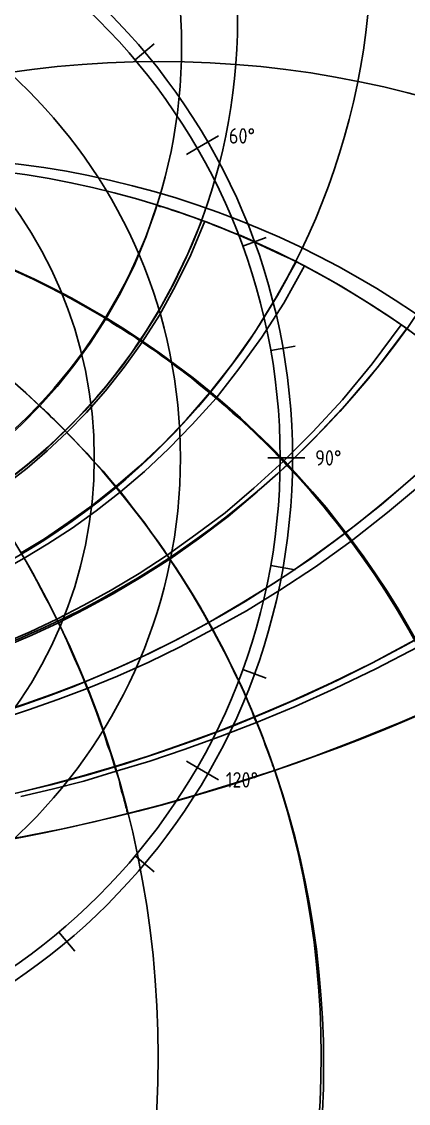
# Model space of a CAD drawing. Header units: millimetres. Extents: x -2402 to 642, y -289 to 1259.
# Drawn here: x -1895.7 to -1864.5, y -52.1 to 35.2 of the extents above; entities that cross this region are included whole.
import ezdxf

# ---------------------------------------------------------------- set-up
doc = ezdxf.new("R2010")
doc.units = ezdxf.units.MM
doc.layers.get('0').update_dxf_attribs({"color": 1})
doc.layers.add('DRAW', color=141, linetype='Continuous')
doc.layers.add('TEXT', color=2, linetype='Continuous')
doc.styles.get("Standard").update_dxf_attribs({"font": 'archs.shx'})

msp = doc.modelspace()

# ---------------------------------------------------------------- linework, layer by layer
for p, q in [((-1886.535, 32.139), (-1885.003, 33.425)), ((-1881.536, 25), (-1879.804, 26)), ((-1881.536, 25), (-1882.402, 24.5)), ((-1877.853, 17.101), (-1875.973, 17.785)), ((-1875.597, 8.682), (-1873.627, 9.03)), ((-1874.837, 0), (-1875.837, 0)), ((-1874.837, 0), (-1872.837, 0)), ((-1875.597, -8.682), (-1873.627, -9.03)), ((-1877.853, -17.101), (-1875.973, -17.785)), ((-1881.536, -25), (-1882.402, -24.5)), ((-1881.536, -25), (-1879.804, -26)), ((-1886.535, -32.139), (-1885.003, -33.425)), ((-1892.698, -38.302), (-1891.412, -39.834))]:
    msp.add_line(p, q)
for radius in [51, 41.955, 35.01]:
    msp.add_circle((-1924.837, 0), radius)
at = {"color": 1}
msp.add_circle((-1924.837, 0), 50, dxfattribs=at)
at = {"layer": 'DRAW', "color": 62}
for points in [[(-1884.784, 20.409), (-1885.648, 17.875)], [(-1884.784, 20.409), (-1884.72, 20.384)], [(-1884.72, 20.384), (-1884.657, 20.36)], [(-1884.657, 20.36), (-1884.53, 20.311)], [(-1884.53, 20.311), (-1884.362, 20.282)], [(-1884.362, 20.282), (-1884.13, 20.228)], [(-1884.13, 20.228), (-1883.876, 20.127)], [(-1883.876, 20.127), (-1883.557, 19.999)], [(-1883.557, 19.999), (-1883.196, 19.89)], [(-1883.196, 19.89), (-1882.769, 19.752)], [(-1882.769, 19.752), (-1882.342, 19.61)], [(-1882.342, 19.61), (-1881.849, 19.438)], [(-1881.849, 19.438), (-1881.288, 19.233)], [(-1881.288, 19.233), (-1880.725, 19.023)], [(-1881.158, 19.176), (-1882.276, 16.476)], [(-1880.92, 19.11), (-1882.05, 16.405)], [(-1880.725, 19.023), (-1880.096, 18.778)], [(-1880.096, 18.778), (-1879.464, 18.526)], [(-1879.464, 18.526), (-1878.763, 18.235)], [(-1885.648, 17.875), (-1886.613, 15.51)], [(-1878.763, 18.235), (-1878.011, 17.953)], [(-1878.011, 17.953), (-1877.236, 17.612)], [(-1877.236, 17.612), (-1876.437, 17.209)], [(-1876.437, 17.209), (-1875.586, 16.809)], [(-1875.586, 16.809), (-1874.728, 16.398)], [(-1882.276, 16.476), (-1883.484, 13.968)], [(-1882.05, 16.405), (-1883.27, 13.894)], [(-1873.542, 15.837), (-1875.213, 12.868)], [(-1874.728, 16.398), (-1873.814, 15.988)], [(-1873.814, 15.988), (-1872.875, 15.51)], [(-1886.613, 15.51), (-1887.709, 13.289)], [(-1872.875, 15.51), (-1874.531, 12.492)], [(-1872.875, 15.51), (-1871.913, 14.959)], [(-1871.913, 14.959), (-1870.958, 14.448)], [(-1870.958, 14.448), (-1869.926, 13.876)], [(-1887.709, 13.289), (-1888.886, 11.224)], [(-1883.484, 13.968), (-1884.77, 11.641)], [(-1883.27, 13.894), (-1884.557, 11.521)], [(-1869.926, 13.876), (-1868.871, 13.227)], [(-1868.871, 13.227), (-1867.877, 12.601)], [(-1875.213, 12.868), (-1876.889, 10.145)], [(-1874.531, 12.492), (-1876.305, 9.752)], [(-1867.877, 12.601), (-1866.804, 11.907)], [(-1884.77, 11.641), (-1886.119, 9.446)], [(-1884.557, 11.521), (-1885.967, 9.356)], [(-1866.804, 11.907), (-1865.72, 11.191)], [(-1888.886, 11.224), (-1890.165, 9.259)], [(-1888.886, 11.224), (-1888.874, 11.186)], [(-1888.874, 11.186), (-1888.823, 11.161)], [(-1888.823, 11.161), (-1888.722, 11.109)], [(-1888.722, 11.109), (-1888.57, 11.031)], [(-1888.57, 11.031), (-1888.406, 10.915)], [(-1888.406, 10.915), (-1888.193, 10.771)], [(-1888.193, 10.771), (-1887.979, 10.625)], [(-1887.979, 10.625), (-1887.676, 10.462)], [(-1865.066, 10.749), (-1867.416, 7.587)], [(-1865.72, 11.191), (-1864.627, 10.45)], [(-1887.676, 10.462), (-1887.362, 10.258)], [(-1887.362, 10.258), (-1887.049, 10.049)], [(-1887.049, 10.049), (-1886.644, 9.819)], [(-1886.644, 9.819), (-1886.271, 9.535)], [(-1876.889, 10.145), (-1878.7, 7.574)], [(-1876.305, 9.752), (-1878.16, 7.178)], [(-1864.627, 10.45), (-1867.017, 7.285)], [(-1864.627, 10.45), (-1863.587, 9.674)], [(-1890.165, 9.259), (-1891.478, 7.452)], [(-1886.119, 9.446), (-1887.577, 7.408)], [(-1885.967, 9.356), (-1887.433, 7.318)], [(-1886.271, 9.535), (-1885.807, 9.224)], [(-1885.807, 9.224), (-1885.343, 8.907)], [(-1885.343, 8.907), (-1884.84, 8.591)], [(-1884.84, 8.591), (-1884.319, 8.185)], [(-1884.319, 8.185), (-1883.765, 7.819)], [(-1891.478, 7.452), (-1892.813, 5.759)], [(-1887.577, 7.408), (-1889.057, 5.54)], [(-1887.433, 7.318), (-1888.915, 5.413)], [(-1883.765, 7.819), (-1883.195, 7.358)], [(-1883.195, 7.358), (-1882.592, 6.935)], [(-1878.7, 7.574), (-1880.513, 5.267)], [(-1878.16, 7.178), (-1880.006, 4.824)], [(-1867.416, 7.587), (-1869.815, 4.694)], [(-1867.017, 7.285), (-1869.454, 4.389)], [(-1882.592, 6.935), (-1881.982, 6.458)], [(-1881.982, 6.458), (-1881.367, 5.923)], [(-1892.813, 5.759), (-1894.214, 4.204)], [(-1889.057, 5.54), (-1890.589, 3.79)], [(-1888.915, 5.413), (-1890.456, 3.665)], [(-1880.513, 5.267), (-1882.403, 3.106)], [(-1881.367, 5.923), (-1880.714, 5.424)], [(-1880.714, 5.424), (-1880.006, 4.824)], [(-1880.006, 4.824), (-1881.937, 2.708)], [(-1880.006, 4.824), (-1879.35, 4.249)], [(-1869.815, 4.694), (-1872.207, 2.106)], [(-1869.454, 4.389), (-1871.879, 1.801)], [(-1894.214, 4.204), (-1895.673, 2.724)], [(-1894.214, 4.204), (-1894.21, 4.173)], [(-1894.21, 4.173), (-1894.163, 4.116)], [(-1894.163, 4.116), (-1894.079, 4.064)], [(-1894.079, 4.064), (-1893.986, 3.95)], [(-1893.986, 3.95), (-1893.855, 3.84)], [(-1893.855, 3.84), (-1893.683, 3.702)], [(-1893.683, 3.702), (-1893.507, 3.531)], [(-1893.507, 3.531), (-1893.328, 3.327)], [(-1890.589, 3.79), (-1892.178, 2.193)], [(-1890.456, 3.665), (-1892.052, 2.037)], [(-1879.35, 4.249), (-1878.645, 3.614)], [(-1878.645, 3.614), (-1877.896, 3.01)], [(-1895.673, 2.724), (-1897.121, 1.388)], [(-1893.328, 3.327), (-1893.072, 3.096)], [(-1893.072, 3.096), (-1892.816, 2.861)], [(-1892.816, 2.861), (-1892.557, 2.558)], [(-1882.403, 3.106), (-1884.283, 1.136)], [(-1881.937, 2.708), (-1883.849, 0.738)], [(-1877.896, 3.01), (-1877.192, 2.338)], [(-1892.178, 2.193), (-1893.742, 0.684)], [(-1892.052, 2.037), (-1893.623, 0.562)], [(-1892.557, 2.558), (-1892.26, 2.253)], [(-1892.26, 2.253), (-1891.929, 1.945)], [(-1891.929, 1.945), (-1891.597, 1.597)], [(-1877.192, 2.338), (-1876.489, 1.644)], [(-1872.207, 2.106), (-1874.588, -0.302)], [(-1871.879, 1.801), (-1874.288, -0.607)], [(-1891.597, 1.597), (-1891.227, 1.211)], [(-1891.227, 1.211), (-1890.822, 0.783)], [(-1884.283, 1.136), (-1886.196, -0.657)], [(-1876.489, 1.644), (-1875.738, 0.933)], [(-1875.738, 0.933), (-1874.988, 0.15)], [(-1893.742, 0.684), (-1895.362, -0.678)], [(-1893.623, 0.562), (-1895.25, -0.829)], [(-1890.822, 0.783), (-1890.421, 0.378)], [(-1890.421, 0.378), (-1890.024, -0.105)], [(-1883.849, 0.738), (-1885.792, -1.093)], [(-1874.988, 0.15), (-1874.288, -0.607)], [(-1895.362, -0.678), (-1897.001, -1.953)], [(-1895.25, -0.829), (-1896.896, -2.101)], [(-1890.024, -0.105), (-1889.592, -0.564)], [(-1889.592, -0.564), (-1889.126, -1.072)], [(-1886.196, -0.657), (-1888.099, -2.319)], [(-1874.588, -0.302), (-1876.958, -2.445)], [(-1874.288, -0.607), (-1876.685, -2.749)], [(-1874.288, -0.607), (-1873.539, -1.385)], [(-1889.126, -1.072), (-1888.667, -1.629)], [(-1888.667, -1.629), (-1888.211, -2.164)], [(-1885.792, -1.093), (-1887.723, -2.754)], [(-1873.539, -1.385), (-1872.789, -2.188)], [(-1863.74, -1.222), (-1866.684, -3.788)], [(-1888.099, -2.319), (-1889.999, -3.855)], [(-1888.211, -2.164), (-1887.723, -2.754)], [(-1876.958, -2.445), (-1879.276, -4.44)], [(-1872.789, -2.188), (-1872.093, -3.012)], [(-1863.115, -1.852), (-1866.186, -4.411)], [(-1887.723, -2.754), (-1889.689, -4.285)], [(-1887.723, -2.754), (-1887.242, -3.359)], [(-1887.242, -3.359), (-1886.768, -3.981)], [(-1876.685, -2.749), (-1879.027, -4.744)], [(-1872.093, -3.012), (-1871.398, -3.858)], [(-1889.999, -3.855), (-1891.933, -5.231)], [(-1889.689, -4.285), (-1891.606, -5.664)], [(-1886.768, -3.981), (-1886.259, -4.623)], [(-1871.398, -3.858), (-1870.706, -4.727)], [(-1866.684, -3.788), (-1869.617, -6.111)], [(-1891.933, -5.231), (-1893.833, -6.527)], [(-1886.259, -4.623), (-1885.758, -5.284)], [(-1879.276, -4.44), (-1881.631, -6.198)], [(-1879.027, -4.744), (-1881.411, -6.544)], [(-1870.706, -4.727), (-1870.01, -5.566)], [(-1866.186, -4.411), (-1869.12, -6.735)], [(-1891.606, -5.664), (-1893.568, -6.951)], [(-1885.758, -5.284), (-1885.268, -6.003)], [(-1885.268, -6.003), (-1884.74, -6.708)], [(-1869.617, -6.111), (-1872.428, -8.169)], [(-1870.01, -5.566), (-1869.313, -6.428)], [(-1893.833, -6.527), (-1895.733, -7.675)], [(-1893.568, -6.951), (-1895.487, -8.099)], [(-1884.74, -6.708), (-1884.217, -7.433)], [(-1881.631, -6.198), (-1883.95, -7.869)], [(-1881.411, -6.544), (-1883.746, -8.17)], [(-1869.12, -6.735), (-1871.985, -8.787)], [(-1869.313, -6.428), (-1868.674, -7.306)], [(-1895.813, -7.526), (-1895.487, -8.099)], [(-1884.217, -7.433), (-1883.746, -8.17)], [(-1868.674, -7.306), (-1868.036, -8.206)], [(-1895.487, -8.099), (-1897.386, -9.175)], [(-1895.487, -8.099), (-1895.135, -8.697)], [(-1895.135, -8.697), (-1894.796, -9.31)], [(-1883.95, -7.869), (-1886.222, -9.336)], [(-1883.746, -8.17), (-1886.036, -9.635)], [(-1883.746, -8.17), (-1883.229, -8.893)], [(-1872.428, -8.169), (-1875.245, -10.07)], [(-1868.036, -8.206), (-1867.45, -9.064)], [(-1894.796, -9.31), (-1894.467, -9.938)], [(-1886.222, -9.336), (-1888.468, -10.69)], [(-1883.229, -8.893), (-1882.728, -9.678)], [(-1871.985, -8.787), (-1874.853, -10.683)], [(-1867.45, -9.064), (-1866.866, -9.94)], [(-1894.467, -9.938), (-1894.114, -10.595)], [(-1886.036, -9.635), (-1888.301, -10.988)], [(-1882.728, -9.678), (-1882.269, -10.431)], [(-1882.269, -10.431), (-1881.773, -11.214)], [(-1875.245, -10.07), (-1877.958, -11.744)], [(-1866.866, -9.94), (-1866.334, -10.767)], [(-1894.114, -10.595), (-1893.773, -11.268)], [(-1893.773, -11.268), (-1893.396, -11.939)], [(-1888.468, -10.69), (-1890.684, -11.899)], [(-1888.301, -10.988), (-1890.533, -12.197)], [(-1881.773, -11.214), (-1881.284, -12.018)], [(-1874.853, -10.683), (-1877.564, -12.362)], [(-1866.334, -10.767), (-1865.802, -11.612)], [(-1893.396, -11.939), (-1893.069, -12.613)], [(-1890.684, -11.899), (-1892.85, -13.02)], [(-1890.533, -12.197), (-1892.715, -13.319)], [(-1881.284, -12.018), (-1880.846, -12.831)], [(-1877.958, -11.744), (-1880.6, -13.304)], [(-1865.802, -11.612), (-1865.274, -12.475)], [(-1892.85, -13.02), (-1895.012, -14.044)], [(-1893.069, -12.613), (-1892.715, -13.319)], [(-1880.846, -12.831), (-1880.403, -13.617)], [(-1877.564, -12.362), (-1880.282, -13.859)], [(-1865.274, -12.475), (-1864.796, -13.282)], [(-1892.715, -13.319), (-1894.878, -14.31)], [(-1892.715, -13.319), (-1892.375, -14.042)], [(-1880.6, -13.304), (-1883.158, -14.67)], [(-1880.282, -13.859), (-1882.893, -15.266)], [(-1880.403, -13.617), (-1879.966, -14.422)], [(-1864.796, -13.282), (-1864.369, -14.029)], [(-1895.012, -14.044), (-1897.126, -14.958)], [(-1894.878, -14.31), (-1897.009, -15.226)], [(-1892.375, -14.042), (-1892.032, -14.747)], [(-1892.032, -14.747), (-1891.737, -15.452)], [(-1883.158, -14.67), (-1885.71, -15.926)], [(-1879.966, -14.422), (-1879.566, -15.184)], [(-1863.992, -14.711), (-1867.383, -16.563)], [(-1891.737, -15.452), (-1891.418, -16.191)], [(-1882.893, -15.266), (-1885.425, -16.491)], [(-1879.566, -15.184), (-1879.171, -15.964)], [(-1863.715, -15.245), (-1867.13, -17.027)], [(-1891.418, -16.191), (-1891.092, -16.91)], [(-1885.71, -15.926), (-1888.172, -17.067)], [(-1885.425, -16.491), (-1887.96, -17.614)], [(-1879.171, -15.964), (-1878.783, -16.762)], [(-1867.383, -16.563), (-1870.702, -18.157)], [(-1891.092, -16.91), (-1890.778, -17.645)], [(-1888.172, -17.067), (-1890.591, -18.087)], [(-1878.783, -16.762), (-1878.429, -17.51)], [(-1867.13, -17.027), (-1870.431, -18.633)], [(-1890.591, -18.087), (-1892.974, -18.992)], [(-1890.778, -17.645), (-1890.474, -18.397)], [(-1887.96, -17.614), (-1890.412, -18.632)], [(-1878.429, -17.51), (-1878.062, -18.223)], [(-1878.062, -18.223), (-1877.745, -18.932)], [(-1870.702, -18.157), (-1873.866, -19.606)], [(-1892.974, -18.992), (-1895.322, -19.847)], [(-1890.412, -18.632), (-1892.772, -19.521)], [(-1890.474, -18.397), (-1890.197, -19.108)], [(-1890.197, -19.108), (-1889.93, -19.833)], [(-1877.745, -18.932), (-1877.433, -19.655)], [(-1870.431, -18.633), (-1873.634, -20.075)], [(-1895.322, -19.847), (-1897.601, -20.588)], [(-1892.772, -19.521), (-1895.128, -20.344)], [(-1889.93, -19.833), (-1889.65, -20.533)], [(-1877.433, -19.655), (-1877.152, -20.319)], [(-1873.866, -19.606), (-1876.901, -20.921)], [(-1873.634, -20.075), (-1876.751, -21.363)], [(-1861.474, -19.781), (-1865.151, -21.364)], [(-1895.128, -20.344), (-1897.439, -21.092)], [(-1889.65, -20.533), (-1889.415, -21.226)], [(-1876.901, -20.921), (-1879.872, -22.094)], [(-1877.152, -20.319), (-1876.924, -20.974)], [(-1889.415, -21.226), (-1889.165, -21.889)], [(-1876.751, -21.363), (-1879.681, -22.501)], [(-1876.924, -20.974), (-1876.653, -21.533)], [(-1876.653, -21.533), (-1876.408, -22.154)], [(-1865.151, -21.364), (-1868.68, -22.787)], [(-1889.165, -21.889), (-1888.958, -22.543)], [(-1888.958, -22.543), (-1888.759, -23.208)], [(-1879.872, -22.094), (-1882.721, -23.107)], [(-1879.681, -22.501), (-1882.586, -23.559)], [(-1876.408, -22.154), (-1876.215, -22.633)], [(-1876.215, -22.633), (-1876.05, -23.17)], [(-1888.759, -23.208), (-1888.511, -23.799)], [(-1882.721, -23.107), (-1885.476, -24.09)], [(-1882.586, -23.559), (-1885.341, -24.492)], [(-1876.05, -23.17), (-1875.885, -23.583)], [(-1875.885, -23.583), (-1875.72, -23.999)], [(-1868.68, -22.787), (-1872.032, -24.086)], [(-1888.511, -23.799), (-1888.334, -24.418)], [(-1888.334, -24.418), (-1888.171, -24.978)], [(-1885.476, -24.09), (-1888.179, -24.908)], [(-1875.72, -23.999), (-1875.629, -24.315)], [(-1875.629, -24.315), (-1875.513, -24.578)], [(-1872.032, -24.086), (-1875.285, -25.249)], [(-1888.179, -24.908), (-1890.826, -25.709)], [(-1888.07, -25.308), (-1890.676, -26.093)], [(-1888.171, -24.978), (-1887.983, -25.501)], [(-1885.341, -24.492), (-1888.07, -25.308)], [(-1875.285, -25.249), (-1878.427, -26.228)], [(-1875.513, -24.578), (-1875.446, -24.82)], [(-1875.446, -24.82), (-1875.351, -25.006)], [(-1875.351, -25.006), (-1875.308, -25.167)], [(-1875.308, -25.167), (-1875.336, -25.223)], [(-1875.336, -25.223), (-1875.285, -25.249)], [(-1890.826, -25.709), (-1893.34, -26.374)], [(-1890.676, -26.093), (-1893.218, -26.759)], [(-1887.983, -25.501), (-1887.835, -26.006)], [(-1887.835, -26.006), (-1887.729, -26.49)], [(-1893.34, -26.374), (-1895.807, -26.998)], [(-1893.218, -26.759), (-1895.742, -27.357)], [(-1887.729, -26.49), (-1887.631, -26.907)], [(-1887.631, -26.907), (-1887.502, -27.282)], [(-1878.427, -26.228), (-1881.407, -27.144)], [(-1887.502, -27.282), (-1887.413, -27.633)], [(-1887.413, -27.633), (-1887.328, -27.913)], [(-1887.328, -27.913), (-1887.283, -28.166)], [(-1881.407, -27.144), (-1884.298, -27.977)], [(-1887.156, -28.706), (-1889.849, -29.376)], [(-1887.283, -28.166), (-1887.202, -28.373)], [(-1887.202, -28.373), (-1887.199, -28.525)], [(-1887.199, -28.525), (-1887.158, -28.63)], [(-1887.158, -28.63), (-1887.156, -28.706)], [(-1884.298, -27.977), (-1887.156, -28.706)], [(-1887.156, -28.706), (-1887.156, -28.706)], [(-1889.849, -29.376), (-1892.506, -29.985)], [(-1895.104, -30.496), (-1897.599, -30.979)], [(-1892.506, -29.985), (-1895.104, -30.496)]]:
    msp.add_lwpolyline(points, dxfattribs=at)
at = {"layer": 'DRAW', "color": 6}
for centre, radius in [((-1924.83, 120.856), 154.233), ((-1924.823, 95.667), 126.036), ((-1924.854, 66.254), 91.019), ((-1924.498, 53.215), 73.577), ((-1924.826, 41.667), 57.366), ((-1924.845, 35.397), 46.57), ((-1924.98, 33.244), 42.196)]:
    msp.add_circle(centre, radius, dxfattribs=at)
at = {"layer": 'DRAW', "color": 3}
for centre, radius in [((-1690.641, -45.881), 243.255), ((-1796.036, -50.085), 147.596), ((-1856.908, -47.711), 96.627), ((-1965.059, -48.374), 80.384), ((-1884.616, -48.374), 80.384), ((-1944.62, -49.001), 73.29), ((-1943.463, -48.261), 71.936), ((-1905.055, -49.001), 73.29), ((-1906.212, -48.261), 71.936), ((-1924.896, -48.232), 69.511), ((-1924.778, -48.232), 69.511)]:
    msp.add_circle(centre, radius, dxfattribs=at)

# ---------------------------------------------------------------- texts
at = {"layer": 'TEXT', "char_height": 1.25, "width": 2.8047, "attachment_point": 5}
for s, insert in [('60°', (-1877.917, 26)), ('90°', (-1870.95, 0)), ('120°', (-1877.917, -26))]:
    msp.add_mtext(s, dxfattribs=dict(at, insert=insert))

doc.saveas('drawing.dxf')
